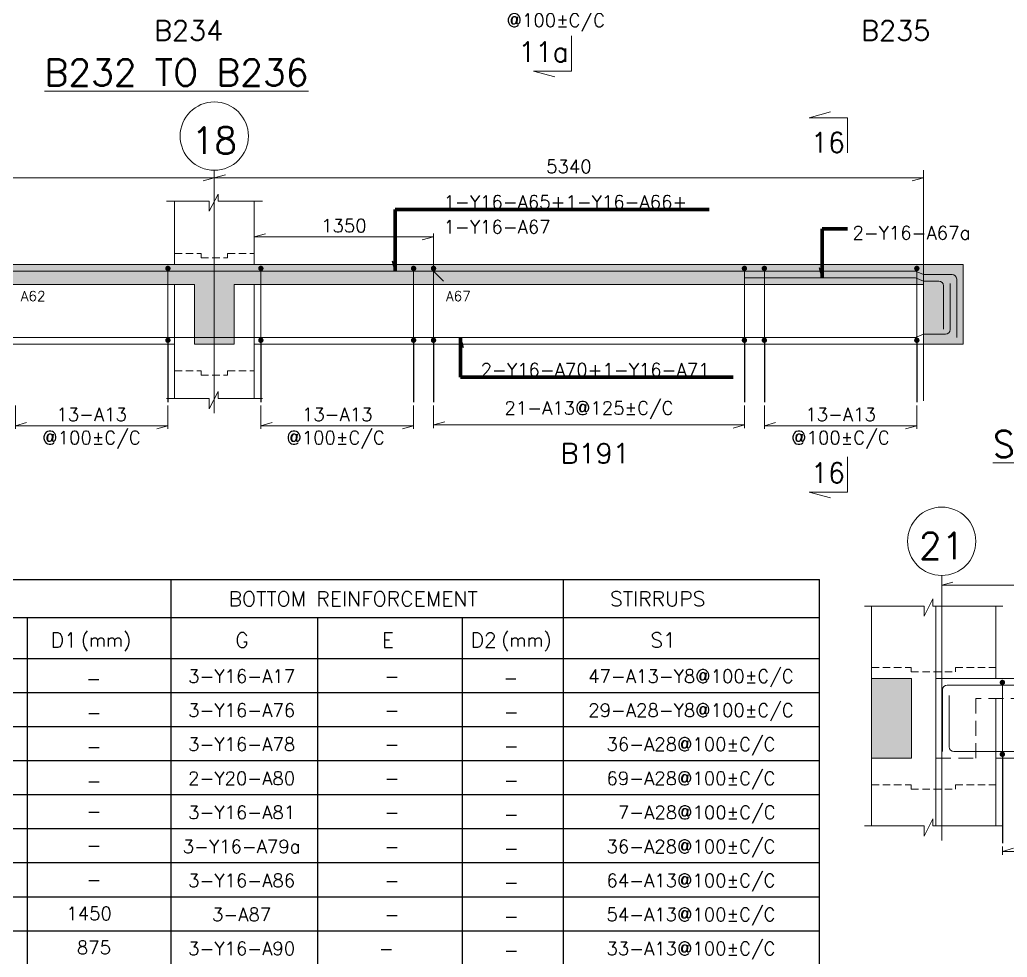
# Model space of a CAD drawing. Extents: x 875770 to 917820, y -160285 to -130585.
# Drawn here: x 889091 to 896526, y -152186 to -145132 of the extents above; entities that cross this region are included whole.
import ezdxf
from ezdxf.enums import TextEntityAlignment as Align
from ezdxf.lldxf.tags import DXFTag

# ---------------------------------------------------------------- set-up
doc = ezdxf.new("R2010")
doc.units = 0
doc.header["$LTSCALE"] = 450
doc.header["$MEASUREMENT"] = 0
doc.header["$PDMODE"] = 34
doc.header["$PDSIZE"] = 75
for name, pattern in [('( Hidden )', [0.375, 0.25, -0.125]), ('CENTER2', [1.125, 0.75, -0.125, 0.125, -0.125]), ('HIDDEN', [0.375, 0.25, -0.125])]:
    doc.linetypes.add(name, pattern=pattern)
for name, color, linetype, lineweight in [('2MM', 2, 'Continuous', 0), ('CIVIL', 3, 'Continuous', 0), ('CIVIL-GRID_NO_', 6, 'Continuous', 0), ('CIVILSHADE', 25, 'Continuous', 0), ('CVCJ', 2, 'Continuous', 0), ('CVELE', 4, 'Continuous', 0), ('CVTEXT', 3, 'Continuous', 0), ('CVTXT', 3, 'Continuous', 0), ('DIM', 2, 'Continuous', 0), ('GRID', 8, 'CENTER2', 0), ('MULLION', 4, 'Continuous', 0), ('REINFORCEMENT', 6, 'Continuous', 0), ('TEXT', 3, 'Continuous', 0)]:
    doc.layers.add(name, color=color, linetype=linetype, lineweight=lineweight)
doc.styles.add('ROAMNS', font='romans.shx', dxfattribs={"width": 0.8})
doc.styles.add('ROMANS', font='romans.shx', dxfattribs={"height": 150})
doc.styles.add('ROMANS_0', font='romans.shx')
doc.styles.get("Standard").update_dxf_attribs({"font": 'romans.shx'})
tags = doc.linetypes.add('( Dot )', pattern=[0.251, 0.001, -0.25]).pattern_tags.tags
tags[6:7] = [DXFTag(74, 4), DXFTag(75, 0), DXFTag(340, '0'), DXFTag(46, 1.0), DXFTag(50, 0.0), DXFTag(44, 0.0), DXFTag(45, 0.0)]
tags[4:5] = [DXFTag(74, 4), DXFTag(75, 0), DXFTag(340, '0'), DXFTag(46, 1.0), DXFTag(50, 0.0), DXFTag(44, 0.0), DXFTag(45, 0.0)]
tags = doc.linetypes.add('ACAD_ISO10W100', pattern=[18.5, 12, -3, 0.5, -3]).pattern_tags.tags
tags[10:11] = [DXFTag(74, 4), DXFTag(75, 0), DXFTag(340, '0'), DXFTag(46, 1.0), DXFTag(50, 0.0), DXFTag(44, 0.0), DXFTag(45, 0.0)]
tags[8:9] = [DXFTag(74, 4), DXFTag(75, 0), DXFTag(340, '0'), DXFTag(46, 1.0), DXFTag(50, 0.0), DXFTag(44, 0.0), DXFTag(45, 0.0)]
tags[6:7] = [DXFTag(74, 4), DXFTag(75, 0), DXFTag(340, '0'), DXFTag(46, 1.0), DXFTag(50, 0.0), DXFTag(44, 0.0), DXFTag(45, 0.0)]
tags[4:5] = [DXFTag(74, 4), DXFTag(75, 0), DXFTag(340, '0'), DXFTag(46, 1.0), DXFTag(50, 0.0), DXFTag(44, 0.0), DXFTag(45, 0.0)]
doc.dimstyles.new('CIVIL', dxfattribs={"dimtxt": 100, "dimasz": 0.31, "dimexe": 25, "dimexo": 25, "dimgap": 50, "dimtad": 1, "dimdec": 0, "dimlfac": 0.5, "dimzin": 0, "dimdsep": 46, "dimtxsty": 'ROMANS_0', "dimblk": 'TICK', "dimcen": 0.06, "dimclrd": 2, "dimclre": 2, "dimclrt": 3, "dimadec": 0, "dimazin": 0, "dimtfac": 1, "dimtdec": 0, "dimtofl": 0, "dimtmove": 0, "dimatfit": 3, "dimldrblk": 'TICK', "dimfxl": 1, "dimtolj": 1, "dimtzin": 0, "dimlwd": -1, "dimlwe": -1, "dimarcsym": 0})
doc.dimstyles.new('CIVIL_100', dxfattribs={"dimtxt": 100, "dimasz": 0.35, "dimexe": 25, "dimexo": 25, "dimgap": 35, "dimtad": 1, "dimdec": 0, "dimzin": 0, "dimdsep": 46, "dimtxsty": 'ROMANS_0', "dimblk": 'TICK', "dimcen": 0.5, "dimclrd": 256, "dimclre": 2, "dimclrt": 3, "dimadec": 0, "dimazin": 0, "dimtfac": 1, "dimtdec": 0, "dimtofl": 0, "dimtmove": 0, "dimatfit": 3, "dimldrblk": 'TICK', "dimfxl": 1, "dimtolj": 1, "dimtzin": 0, "dimlwd": -1, "dimlwe": -1, "dimarcsym": 0})

# ---------------------------------------------------------------- blocks, each defined once
blk = doc.blocks.new('TICK')
at = {"color": 2, "ltscale": 0.4}
blk.add_line((-150, 0), (-429, 0), dxfattribs=at)
at = {"color": 3, "linetype": 'ByBlock'}
for p, q in [((0, 0), (-241, -65)), ((-150, 0), (0, 0))]:
    blk.add_line(p, q, dxfattribs=at)
blk = doc.blocks.new('*D297')
at = {"layer": 'DEFPOINTS', "color": 0, "linetype": 'Continuous', "transparency": 16777216}
for p in [(890555.3, -146320.8), (890555.3, -146396.3), (895894.9, -146396.3)]:
    blk.add_point(p, dxfattribs=at)
at = {"layer": 'DIM', "color": 2, "linetype": 'Continuous', "transparency": 16777216}
for p, q in [((890555.3, -146371.3), (890555.3, -146295.8)), ((895894.9, -146371.3), (895894.9, -146295.8))]:
    blk.add_line(p, q, dxfattribs=at)
at = {"layer": 'DIM', "color": 0, "linetype": 'Continuous', "transparency": 16777216}
blk.add_line((895894.5, -146320.8), (890555.7, -146320.8), dxfattribs=at)
at = {"layer": 'DIM', "color": 0, "linetype": 'Continuous', "transparency": 16777216, "xscale": 0.3499999999999651, "yscale": 0.3499999999999651, "zscale": 0.3499999999999651, "rotation": 180}
blk.add_blockref('TICK', (890555.3, -146320.8), dxfattribs=at)
at = {"layer": 'DIM', "color": 0, "linetype": 'Continuous', "transparency": 16777216, "xscale": 0.3499999999999651, "yscale": 0.3499999999999651, "zscale": 0.3499999999999651}
blk.add_blockref('TICK', (895894.9, -146320.8), dxfattribs=at)
at = {"layer": 'DIM', "color": 3, "linetype": 'Continuous', "transparency": 16777216, "insert": (893225.1, -146235.8), "char_height": 100, "attachment_point": 5, "style": 'ROMANS_0'}
blk.add_mtext('\\A1;5340', dxfattribs=at)
blk = doc.blocks.new('*D298')
at = {"layer": 'DEFPOINTS', "color": 0, "linetype": 'Continuous', "transparency": 16777216}
for p in [(885615.3, -146320.8), (885615.3, -146396.3), (890555.3, -146396.3)]:
    blk.add_point(p, dxfattribs=at)
at = {"layer": 'DIM', "color": 2, "linetype": 'Continuous', "transparency": 16777216}
for p, q in [((885615.3, -146371.3), (885615.3, -146295.8)), ((890555.3, -146371.3), (890555.3, -146295.8))]:
    blk.add_line(p, q, dxfattribs=at)
at = {"layer": 'DIM', "color": 0, "linetype": 'Continuous', "transparency": 16777216}
blk.add_line((890555, -146320.8), (885615.7, -146320.8), dxfattribs=at)
at = {"layer": 'DIM', "color": 0, "linetype": 'Continuous', "transparency": 16777216, "xscale": 0.3499999999999651, "yscale": 0.3499999999999651, "zscale": 0.3499999999999651, "rotation": 180}
blk.add_blockref('TICK', (885615.3, -146320.8), dxfattribs=at)
at = {"layer": 'DIM', "color": 0, "linetype": 'Continuous', "transparency": 16777216, "xscale": 0.3499999999999651, "yscale": 0.3499999999999651, "zscale": 0.3499999999999651}
blk.add_blockref('TICK', (890555.3, -146320.8), dxfattribs=at)
at = {"layer": 'DIM', "color": 3, "linetype": 'Continuous', "transparency": 16777216, "insert": (888085.3, -146235.8), "char_height": 100, "attachment_point": 5, "style": 'ROMANS_0'}
blk.add_mtext('\\A1;4940', dxfattribs=at)
blk = doc.blocks.new('*D302')
at = {"layer": 'DEFPOINTS', "color": 0, "linetype": 'ByBlock', "transparency": 16777216}
for p in [(892206, -148008.6), (894546.7, -148008.6), (892206, -148181.2)]:
    blk.add_point(p, dxfattribs=at)
at = {"layer": 'DIM', "color": 2, "linetype": 'ByBlock', "transparency": 16777216}
for p, q in [((892206, -148033.6), (892206, -148206.2)), ((894546.7, -148033.6), (894546.7, -148206.2))]:
    blk.add_line(p, q, dxfattribs=at)
at = {"layer": 'DIM', "color": 0, "linetype": 'ByBlock', "transparency": 16777216}
blk.add_line((894546.4, -148181.2), (892206.3, -148181.2), dxfattribs=at)
at = {"layer": 'DIM', "color": 0, "linetype": 'ByBlock', "transparency": 16777216, "xscale": 0.349999999999965, "yscale": 0.349999999999965, "zscale": 0.349999999999965, "rotation": 180}
blk.add_blockref('TICK', (892206, -148181.2), dxfattribs=at)
at = {"layer": 'DIM', "color": 0, "linetype": 'ByBlock', "transparency": 16777216, "xscale": 0.349999999999965, "yscale": 0.349999999999965, "zscale": 0.349999999999965}
blk.add_blockref('TICK', (894546.7, -148181.2), dxfattribs=at)
blk = doc.blocks.new('*D303')
at = {"layer": 'DEFPOINTS', "color": 0, "linetype": 'ByBlock', "transparency": 16777216}
for p in [(894696.7, -148008.6), (895844.9, -148008.6), (895844.9, -148186.3)]:
    blk.add_point(p, dxfattribs=at)
at = {"layer": 'DIM', "color": 2, "linetype": 'ByBlock', "transparency": 16777216}
for p, q in [((894696.7, -148033.6), (894696.7, -148211.3)), ((895844.9, -148033.6), (895844.9, -148211.3))]:
    blk.add_line(p, q, dxfattribs=at)
at = {"layer": 'DIM', "color": 0, "linetype": 'ByBlock', "transparency": 16777216}
blk.add_line((894697.1, -148186.3), (895844.5, -148186.3), dxfattribs=at)
at = {"layer": 'DIM', "color": 0, "linetype": 'ByBlock', "transparency": 16777216, "xscale": 0.349999999999965, "yscale": 0.349999999999965, "zscale": 0.349999999999965, "rotation": 180}
blk.add_blockref('TICK', (894696.7, -148186.3), dxfattribs=at)
at = {"layer": 'DIM', "color": 0, "linetype": 'ByBlock', "transparency": 16777216, "xscale": 0.349999999999965, "yscale": 0.349999999999965, "zscale": 0.349999999999965}
blk.add_blockref('TICK', (895844.9, -148186.3), dxfattribs=at)
blk = doc.blocks.new('*D304')
at = {"layer": 'DEFPOINTS', "color": 0, "linetype": 'ByBlock', "transparency": 16777216}
for p in [(890906, -148008.6), (892056, -148008.6), (890906, -148186.3)]:
    blk.add_point(p, dxfattribs=at)
at = {"layer": 'DIM', "color": 2, "linetype": 'ByBlock', "transparency": 16777216}
for p, q in [((890906, -148033.6), (890906, -148211.3)), ((892056, -148033.6), (892056, -148211.3))]:
    blk.add_line(p, q, dxfattribs=at)
at = {"layer": 'DIM', "color": 0, "linetype": 'ByBlock', "transparency": 16777216}
blk.add_line((892055.6, -148186.3), (890906.3, -148186.3), dxfattribs=at)
at = {"layer": 'DIM', "color": 0, "linetype": 'ByBlock', "transparency": 16777216, "xscale": 0.349999999999965, "yscale": 0.349999999999965, "zscale": 0.349999999999965, "rotation": 180}
blk.add_blockref('TICK', (890906, -148186.3), dxfattribs=at)
at = {"layer": 'DIM', "color": 0, "linetype": 'ByBlock', "transparency": 16777216, "xscale": 0.349999999999965, "yscale": 0.349999999999965, "zscale": 0.349999999999965}
blk.add_blockref('TICK', (892056, -148186.3), dxfattribs=at)
blk = doc.blocks.new('*D307')
at = {"layer": 'DEFPOINTS', "color": 0, "linetype": 'ByBlock', "transparency": 16777216}
for p in [(889057.9, -148008.6), (890206, -148008.6), (890206, -148186.3)]:
    blk.add_point(p, dxfattribs=at)
at = {"layer": 'DIM', "color": 2, "linetype": 'ByBlock', "transparency": 16777216}
for p, q in [((889057.9, -148033.6), (889057.9, -148211.3)), ((890206, -148033.6), (890206, -148211.3))]:
    blk.add_line(p, q, dxfattribs=at)
at = {"layer": 'DIM', "color": 0, "linetype": 'ByBlock', "transparency": 16777216}
blk.add_line((889058.2, -148186.3), (890205.6, -148186.3), dxfattribs=at)
at = {"layer": 'DIM', "color": 0, "linetype": 'ByBlock', "transparency": 16777216, "xscale": 0.349999999999965, "yscale": 0.349999999999965, "zscale": 0.349999999999965, "rotation": 180}
blk.add_blockref('TICK', (889057.9, -148186.3), dxfattribs=at)
at = {"layer": 'DIM', "color": 0, "linetype": 'ByBlock', "transparency": 16777216, "xscale": 0.349999999999965, "yscale": 0.349999999999965, "zscale": 0.349999999999965}
blk.add_blockref('TICK', (890206, -148186.3), dxfattribs=at)
blk = doc.blocks.new('*D293')
at = {"layer": 'DEFPOINTS', "color": 0, "linetype": 'Continuous', "transparency": 16777216}
for p in [(890856, -146766.1), (890856, -146918.7), (892206, -147023.1)]:
    blk.add_point(p, dxfattribs=at)
at = {"layer": 'DIM', "color": 2, "linetype": 'Continuous', "transparency": 16777216}
for p, q in [((890856, -146893.7), (890856, -146741.1)), ((892206, -146998.1), (892206, -146741.1))]:
    blk.add_line(p, q, dxfattribs=at)
at = {"layer": 'DIM', "color": 0, "linetype": 'Continuous', "transparency": 16777216}
blk.add_line((892205.6, -146766.1), (890856.3, -146766.1), dxfattribs=at)
at = {"layer": 'DIM', "color": 0, "linetype": 'Continuous', "transparency": 16777216, "xscale": 0.3499999999999651, "yscale": 0.3499999999999651, "zscale": 0.3499999999999651, "rotation": 180}
blk.add_blockref('TICK', (890856, -146766.1), dxfattribs=at)
at = {"layer": 'DIM', "color": 0, "linetype": 'Continuous', "transparency": 16777216, "xscale": 0.3499999999999651, "yscale": 0.3499999999999651, "zscale": 0.3499999999999651}
blk.add_blockref('TICK', (892206, -146766.1), dxfattribs=at)
at = {"layer": 'DIM', "color": 3, "linetype": 'Continuous', "transparency": 16777216, "insert": (891531, -146681.1), "char_height": 100, "attachment_point": 5, "style": 'ROMANS_0'}
blk.add_mtext('\\A1;1350', dxfattribs=at)
blk = doc.blocks.new('*D336')
at = {"layer": 'DEFPOINTS', "color": 0, "linetype": 'Continuous', "transparency": 16777216}
for p in [(897997, -149386.2), (896032, -149461.8), (897997, -149461.8)]:
    blk.add_point(p, dxfattribs=at)
at = {"layer": 'DIM', "color": 2, "linetype": 'Continuous', "transparency": 16777216}
for p, q in [((896032, -149436.8), (896032, -149361.2)), ((897997, -149436.8), (897997, -149361.2))]:
    blk.add_line(p, q, dxfattribs=at)
at = {"layer": 'DIM', "color": 0, "linetype": 'Continuous', "transparency": 16777216}
blk.add_line((896032.3, -149386.2), (897996.6, -149386.2), dxfattribs=at)
at = {"layer": 'DIM', "color": 0, "linetype": 'Continuous', "transparency": 16777216, "xscale": 0.3499999999999651, "yscale": 0.3499999999999651, "zscale": 0.3499999999999651, "rotation": 180}
blk.add_blockref('TICK', (896032, -149386.2), dxfattribs=at)
at = {"layer": 'DIM', "color": 0, "linetype": 'Continuous', "transparency": 16777216, "xscale": 0.3499999999999651, "yscale": 0.3499999999999651, "zscale": 0.3499999999999651}
blk.add_blockref('TICK', (897997, -149386.2), dxfattribs=at)
at = {"layer": 'DIM', "color": 3, "linetype": 'Continuous', "transparency": 16777216, "insert": (897014.5, -149301.2), "char_height": 100, "attachment_point": 5, "style": 'ROMANS_0'}
blk.add_mtext('\\A1;1965', dxfattribs=at)
blk = doc.blocks.new('*D338')
at = {"layer": 'DEFPOINTS', "color": 0, "linetype": 'ByBlock', "transparency": 16777216}
for p in [(896488.8, -151328.1), (897697, -151328.1), (897697, -151389.6)]:
    blk.add_point(p, dxfattribs=at)
at = {"layer": 'DIM', "color": 2, "linetype": 'ByBlock', "transparency": 16777216}
for p, q in [((896488.8, -151353.1), (896488.8, -151414.6)), ((897697, -151353.1), (897697, -151414.6))]:
    blk.add_line(p, q, dxfattribs=at)
at = {"layer": 'DIM', "color": 0, "linetype": 'ByBlock', "transparency": 16777216}
blk.add_line((896489.1, -151389.6), (897696.6, -151389.6), dxfattribs=at)
at = {"layer": 'DIM', "color": 0, "linetype": 'ByBlock', "transparency": 16777216, "xscale": 0.349999999999965, "yscale": 0.349999999999965, "zscale": 0.349999999999965, "rotation": 180}
blk.add_blockref('TICK', (896488.8, -151389.6), dxfattribs=at)
at = {"layer": 'DIM', "color": 0, "linetype": 'ByBlock', "transparency": 16777216, "xscale": 0.349999999999965, "yscale": 0.349999999999965, "zscale": 0.349999999999965}
blk.add_blockref('TICK', (897697, -151389.6), dxfattribs=at)
at = {"layer": 'DIM', "color": 3, "linetype": 'ByBlock', "transparency": 16777216, "insert": (897092.9, -151304.6), "char_height": 100, "attachment_point": 5, "style": 'ROMANS_0'}
blk.add_mtext('\\A1;10-Y13-A13', dxfattribs=at)

msp = doc.modelspace()

# ---------------------------------------------------------------- hatches: boundary and pattern name
at = {"layer": 'CIVILSHADE', "ltscale": 0.2}
for points in [[(890405.3, -147573.08), (890405.3, -147123.08), (888156.9, -147123.08), (888156.9, -147573.08), (887856.9, -147573.08), (887856.9, -147123.08), (885772.51, -147123.08), (885772.51, -147573.08), (885472.51, -147573.08), (885472.51, -146973.08), (896194.85, -146973.08), (896194.85, -147573.08), (895894.85, -147573.08), (895894.85, -147123.08), (890705.3, -147123.08), (890705.3, -147573.08)], [(895503.98, -150688.85), (895503.98, -150088.85), (895803.98, -150088.85), (895803.98, -150688.85)]]:
    msp.add_hatch(color=25, dxfattribs=at).paths.add_polyline_path(points)

# ---------------------------------------------------------------- linework, layer by layer
at = {"color": 1, "linetype": '( Dot )', "ltscale": 0.5}
for p, q in [((890205.96, -147543.36), (890205.96, -148008.6)), ((890905.96, -147543.36), (890905.96, -148008.6)), ((892055.96, -147543.36), (892055.96, -148008.6)), ((892205.96, -147543.36), (892205.96, -148008.6)), ((894546.75, -147543.36), (894546.75, -148008.6)), ((894696.75, -147543.36), (894696.75, -148008.6)), ((895844.85, -147543.36), (895844.85, -148008.6)), ((896488.79, -150659.13), (896488.79, -151328.1))]:
    msp.add_line(p, q, dxfattribs=at)
at = {"layer": '2MM', "color": 2, "lineweight": -2, "ltscale": 0.5}
for p, q in [((890230.3, -156129.79), (890230.3, -149344.21)), ((893185.42, -156129.79), (893185.42, -149344.21)), ((889149.47, -156129.79), (889149.47, -149629.97)), ((891333.72, -156129.79), (891333.72, -149629.97)), ((892424.61, -156129.79), (892424.61, -149629.97))]:
    msp.add_line(p, q, dxfattribs=at)
at = {"layer": '2MM', "color": 6, "lineweight": -2, "ltscale": 0.5}
for q in [(895111.92, -149344.21), (895111.92, -149629.97)]:
    msp.add_line((895111.92, -156129.79), q, dxfattribs=at)
at = {"layer": 'CIVIL', "color": 3, "ltscale": 0.666667}
for p, q in [((890255.96, -146497.24), (890255.96, -146973.08)), ((890855.96, -146497.24), (890855.96, -146973.08)), ((896194.85, -146973.08), (885472.51, -146973.08)), ((890255.96, -147123.08), (890255.96, -147982.95)), ((890855.96, -147123.08), (890855.96, -147982.95)), ((888156.9, -147573.08), (890255.96, -147573.08)), ((895894.85, -147573.08), (890855.96, -147573.08)), ((895503.98, -149544.07), (895503.98, -150088.85)), ((895988.79, -149544.07), (895988.79, -150248.13)), ((896438.79, -149544.07), (896438.79, -150088.85)), ((895503.98, -150088.85), (895503.98, -151198.61)), ((895988.79, -150088.85), (898246.98, -150088.85)), ((895988.79, -150238.85), (895988.79, -151198.61)), ((896438.79, -150238.85), (896438.79, -151198.61)), ((897746.98, -150688.85), (896438.79, -150688.85))]:
    msp.add_line(p, q, dxfattribs=at)
at = {"layer": 'CIVIL', "color": 3, "linetype": 'Continuous'}
for p, q in [((890405.3, -147123.08), (888156.9, -147123.08)), ((890855.96, -147123.08), (890705.3, -147123.08)), ((895894.85, -147123.08), (890705.3, -147123.08))]:
    msp.add_line(p, q, dxfattribs=at)
at = {"layer": 'CIVIL', "color": 3, "linetype": 'Continuous', "ltscale": 0.666667}
msp.add_line((895803.98, -150088.85), (895503.98, -150088.85), dxfattribs=at)
at = {"layer": 'CIVIL', "color": 3, "linetype": 'Continuous', "ltscale": 0.515407}
msp.add_line((895803.98, -150688.85), (895803.98, -150088.85), dxfattribs=at)
at = {"layer": 'CIVIL', "color": 3, "linetype": '( Hidden )'}
msp.add_line((897846.98, -150238.85), (896288.79, -150238.85), dxfattribs=at)
at = {"layer": 'CIVIL', "color": 2, "ltscale": 0.333333, "flags": 128}
for points in [[(890194.6, -146497.24), (890516.83, -146497.24), (890516.83, -146573.3), (890583.88, -146443.56), (890583.88, -146497.24), (890918.16, -146497.24)], [(890194.6, -147982.95), (890516.83, -147982.95), (890516.83, -148059.01), (890583.88, -147929.26), (890583.88, -147982.95), (890918.16, -147982.95)], [(895451.04, -149544.07), (895898.96, -149544.07), (895898.96, -149620.13), (895966.01, -149490.38), (895966.01, -149544.07), (896492.65, -149544.07)], [(895451.04, -151198.61), (895898.96, -151198.61), (895898.96, -151274.66), (895966.01, -151144.92), (895966.01, -151198.61), (896492.65, -151198.61)]]:
    msp.add_lwpolyline(points, dxfattribs=at)
at = {"layer": 'CIVIL', "color": 3, "linetype": 'Continuous', "ltscale": 0.666667, "flags": 128}
for points in [[(896194.85, -146973.08), (896194.85, -147573.08), (895894.85, -147573.08), (895894.85, -147123.08)], [(890705.3, -147123.08), (890705.3, -147573.08), (890405.3, -147573.08), (890405.3, -147123.08)], [(895503.98, -150088.85), (895503.98, -150688.85), (895803.98, -150688.85), (895803.98, -150088.85)]]:
    msp.add_lwpolyline(points, dxfattribs=at)
at = {"layer": 'CIVIL', "color": 3, "linetype": '( Hidden )'}
msp.add_lwpolyline([(895988.79, -150088.85), (895988.79, -150688.85), (896288.79, -150688.85), (896288.79, -150238.85)], dxfattribs=at)
at = {"layer": 'CIVIL-GRID_NO_', "color": 6, "ltscale": 0.714288}
for centre in [(890555.3, -146007.29), (896031.98, -149056.47)]:
    msp.add_circle(centre, 257.14, dxfattribs=at)
at = {"layer": 'CVCJ', "color": 2, "linetype": 'HIDDEN', "ltscale": 0.5}
for points in [[(890255.96, -146889.74), (890455.3, -146889.74), (890455.3, -146923.08), (890655.3, -146923.08), (890655.3, -146889.74), (890855.96, -146889.74)], [(890255.96, -147773.08), (890455.3, -147773.08), (890455.3, -147806.41), (890655.3, -147806.41), (890655.3, -147773.08), (890855.96, -147773.08)], [(895503.98, -150005.51), (895801.96, -150005.51), (895801.96, -150038.85), (896134.87, -150038.85), (896134.87, -150005.51), (896438.79, -150005.51)], [(895503.98, -150888.85), (895801.96, -150888.85), (895801.96, -150922.18), (896134.87, -150922.18), (896134.87, -150888.85), (896438.79, -150888.85)]]:
    msp.add_lwpolyline(points, dxfattribs=at)
at = {"layer": 'CVELE', "color": 6, "ltscale": 0.5, "flags": 128}
for points in [[(893245.66, -145253.72), (893245.66, -145518.17), (892957.56, -145518.17), (893118.55, -145561.3)], [(895323.17, -146133.05), (895323.17, -145868.61), (895035.06, -145868.61), (895196.05, -145825.47)], [(895323.17, -148421.75), (895323.17, -148686.2), (895035.06, -148686.2), (895196.05, -148729.33)]]:
    msp.add_lwpolyline(points, dxfattribs=at)
at = {"layer": 'CVTXT', "color": 6, "lineweight": -2, "ltscale": 0.5}
for p, q in [((877603.67, -149344.21), (895111.92, -149344.21)), ((885583.24, -149629.97), (895111.92, -149629.97)), ((877603.67, -149937.97), (895111.92, -149937.97))]:
    msp.add_line(p, q, dxfattribs=at)
at = {"layer": 'CVTXT', "color": 1, "lineweight": -2, "ltscale": 0.5}
for p, q in [((877603.67, -150194.08), (895111.92, -150194.08)), ((877603.67, -150194.08), (895111.92, -150194.08)), ((877603.67, -150450.18), (895111.92, -150450.18)), ((877603.67, -150706.28), (895111.92, -150706.28)), ((877603.67, -150962.38), (895111.92, -150962.38)), ((877603.67, -151218.48), (895111.92, -151218.48)), ((877603.67, -151474.58), (895111.92, -151474.58)), ((877603.67, -151730.69), (895111.92, -151730.69)), ((877603.67, -151986.79), (895111.92, -151986.79))]:
    msp.add_line(p, q, dxfattribs=at)
at = {"layer": 'GRID', "color": 8, "linetype": 'ACAD_ISO10W100', "ltscale": 0.05}
for p, q in [((890555.3, -148092.85), (890555.3, -146264.55)), ((895894.85, -148000.29), (895894.85, -146264.55)), ((896031.98, -151308.5), (896031.98, -149313.61))]:
    msp.add_line(p, q, dxfattribs=at)
at = {"layer": 'REINFORCEMENT', "linetype": 'ByBlock'}
for p, q in [((878075.44, -147023.08), (895834.58, -147023.08)), ((890205.96, -147543.36), (890205.96, -147002.79)), ((890905.96, -147543.36), (890905.96, -147002.79)), ((892055.96, -147543.36), (892055.96, -147002.79)), ((892205.96, -147543.36), (892205.96, -147002.79)), ((892205.96, -147023.08), (892280.96, -147098.08)), ((894546.75, -147543.36), (894546.75, -147002.79)), ((894696.75, -147543.36), (894696.75, -147002.79)), ((895894.85, -147048.19), (895834.58, -147023.08)), ((895844.85, -147543.36), (895844.85, -147002.79)), ((896109.85, -147048.19), (895894.85, -147048.19)), ((894544.85, -147073.08), (895834.58, -147073.08)), ((895894.85, -147098.19), (895834.58, -147073.08)), ((896009.85, -147098.19), (895894.85, -147098.19)), ((895894.85, -147497.96), (895834.58, -147523.08)), ((896059.85, -147497.96), (895894.85, -147497.96)), ((878075.44, -147523.08), (895834.58, -147523.08)), ((896073.79, -150138.85), (902765.17, -150138.85)), ((896488.79, -150659.13), (896488.79, -150118.56)), ((896123.79, -150638.85), (902765.17, -150638.85))]:
    msp.add_line(p, q, dxfattribs=at)
at = {"layer": 'REINFORCEMENT', "ltscale": 0.5}
for p, q in [((896044.85, -147133.19), (896044.85, -147461.22)), ((896094.85, -147116.17), (896094.85, -147462.96)), ((896144.85, -147083.19), (896144.85, -147523.08)), ((896038.79, -150173.85), (896038.79, -150638.85)), ((896088.79, -150217.15), (896088.79, -150603.85))]:
    msp.add_line(p, q, dxfattribs=at)
at = {"layer": 'REINFORCEMENT', "ltscale": 0.125, "const_width": 20.25, "flags": 128}
for points in [[(890216.08, -147002.79, -1), (890195.83, -147002.79, -1), (890216.08, -147002.79)], [(890895.83, -147002.79, 1), (890916.08, -147002.79, 1), (890895.83, -147002.79)], [(892045.83, -147002.79, 1), (892066.08, -147002.79, 1), (892045.83, -147002.79)], [(892195.83, -147002.79, 1), (892216.08, -147002.79, 1), (892195.83, -147002.79)], [(894556.87, -147002.79, -1), (894536.62, -147002.79, -1), (894556.87, -147002.79)], [(894706.87, -147002.79, -1), (894686.62, -147002.79, -1), (894706.87, -147002.79)], [(895854.98, -147002.79, -1), (895834.73, -147002.79, -1), (895854.98, -147002.79)], [(890216.08, -147543.36, 1), (890195.83, -147543.36, 1), (890216.08, -147543.36)], [(890895.83, -147543.36, -1), (890916.08, -147543.36, -1), (890895.83, -147543.36)], [(892045.83, -147543.36, -1), (892066.08, -147543.36, -1), (892045.83, -147543.36)], [(892195.83, -147543.36, -1), (892216.08, -147543.36, -1), (892195.83, -147543.36)], [(894556.87, -147543.36, 1), (894536.62, -147543.36, 1), (894556.87, -147543.36)], [(894706.87, -147543.36, 1), (894686.62, -147543.36, 1), (894706.87, -147543.36)], [(895854.98, -147543.36, 1), (895834.73, -147543.36, 1), (895854.98, -147543.36)], [(896478.66, -150118.56, 1), (896498.91, -150118.56, 1), (896478.66, -150118.56)], [(896478.66, -150659.13, -1), (896498.91, -150659.13, -1), (896478.66, -150659.13)]]:
    msp.add_lwpolyline(points, format="xyb", dxfattribs=at)
at = {"layer": 'REINFORCEMENT', "linetype": 'ByBlock', "extrusion": (0, 0, -1)}
msp.add_arc((-896109.85, -147083.19), 35, 90, 180, dxfattribs=at)
at = {"layer": 'REINFORCEMENT', "linetype": 'ByBlock'}
for centre, start, end in [((896109.85, -147083.19), 0, 90), ((896009.85, -147133.19), 0, 90), ((896059.85, -147462.96), 270, 0), ((896073.79, -150173.85), 90, 180), ((896123.79, -150603.85), 180, 270)]:
    msp.add_arc(centre, 35, start, end, dxfattribs=at)

# ---------------------------------------------------------------- texts
at = {"layer": 'CIVIL-GRID_NO_', "color": 6}
for s, insert, char_height, attachment_point, line_spacing_factor in [('11a', (892844.66, -145298.26), 150, 1, 0.671999), ('18', (890555.3, -146040.62), 200, 5, 0.6), ('16', (895047.33, -146129.61), 150, 7, 0.671999), ('16', (895047.33, -148466.29), 150, 1, 0.671999), ('21', (896031.98, -149089.8), 200, 5, 0.6)]:
    msp.add_mtext(s, dxfattribs=dict(at, insert=insert, char_height=char_height, attachment_point=attachment_point, line_spacing_factor=line_spacing_factor))
at = {"layer": 'CVTEXT', "lineweight": -2, "style": 'ROMANS'}
for p in [(889551.03, -149848.86), (892716.75, -149848.86)]:
    msp.add_text('(mm)', height=100, dxfattribs=at).set_placement(p)
at = {"layer": 'CVTEXT', "color": 3, "lineweight": -2, "style": 'ROMANS'}
for s, p in [('3-Y16-A17', (890761.03, -150121.74)), ('47-A13-Y8@100±C/C', (894144.36, -150121.74)), ('-', (889646.2, -150139.89)), ('-', (891892.38, -150121.74)), ('-', (892788.28, -150134.98)), ('29-A28-Y8@100±C/C', (894144.36, -150377.84)), ('3-Y16-A76', (890761.03, -150377.84)), ('-', (891892.38, -150377.84)), ('-', (889649.35, -150396)), ('-', (892791.43, -150391.08)), ('3-Y16-A78', (890761.03, -150633.94)), ('36-A28@100±C/C', (894144.36, -150633.94)), ('-', (889649.35, -150652.1)), ('-', (891892.38, -150633.94)), ('-', (892791.43, -150647.18)), ('69-A28@100±C/C', (894144.36, -150890.04)), ('2-Y20-A80', (890761.03, -150890.04)), ('-', (891892.38, -150890.04)), ('-', (889649.35, -150908.2)), ('-', (892791.43, -150903.28)), ('3-Y16-A81', (890761.03, -151146.14)), ('7-A28@100±C/C', (894188.21, -151146.14)), ('-', (889649.35, -151138.45)), ('-', (891892.38, -151146.14)), ('-', (892791.43, -151159.39)), ('3-Y16-A79a', (890761.03, -151402.24)), ('36-A28@100±C/C', (894144.36, -151402.24)), ('-', (889649.35, -151394.55)), ('-', (891892.38, -151402.24)), ('-', (892791.43, -151415.49)), ('3-Y16-A86', (890761.03, -151658.35)), ('64-A13@100±C/C', (894144.36, -151658.35)), ('-', (889649.35, -151650.65)), ('-', (891892.38, -151658.35)), ('-', (892791.43, -151671.59)), ('1450', (889612.59, -151906.75)), ('3-A87', (890761.03, -151914.45)), ('54-A13@100±C/C', (894144.36, -151914.45)), ('-', (891892.38, -151914.45)), ('-', (892791.43, -151927.69)), ('875', (889649.35, -152162.86)), ('3-Y16-A90', (890761.03, -152170.55)), ('33-A13@100±C/C', (894144.36, -152170.55)), ('-', (891850.55, -152170.55)), ('-', (892791.43, -152183.79))]:
    msp.add_text(s, height=100, dxfattribs=at).set_placement(p, align=Align.CENTER)
at = {"layer": 'CVTXT', "color": 6, "lineweight": -2, "style": 'ROAMNS'}
for s, p in [('BOTTOM REINFORCEMENT', (890663.02, -149545.58)), ('STIRRUPS', (893534.61, -149545.58)), ('D1', (889323.95, -149856.37)), ('G', (890713.88, -149856.37)), ('E', (891816.28, -149856.37)), ('D2', (892484.32, -149856.37)), ('S1', (893838.43, -149856.37))]:
    msp.add_text(s, height=112.5, dxfattribs=at).set_placement(p)
at = {"layer": 'DIM', "color": 3, "linetype": 'ByBlock', "char_height": 100, "attachment_point": 5, "style": 'ROMANS_0'}
for s, insert in [('\\A1;21-A13@125±C/C', (893376.35, -148070)), ('\\A1;13-A13', (889631.91, -148101.25)), ('\\A1;13-A13', (891480.96, -148101.25)), ('\\A1;13-A13', (895270.8, -148101.25))]:
    msp.add_mtext(s, dxfattribs=dict(at, insert=insert))
at = {"layer": 'MULLION', "color": 3}
for s, insert, char_height, attachment_point, line_spacing_factor in [('@100±C/C', (893497.39, -145218.88), 100, 9, 0.8), ('1-Y16-A65+1-Y16-A66+', (892281.93, -146553.09), 100, 7, 0.8), ('1-Y16-A67', (892281.93, -146740.54), 100, 7, 0.8), ('2-Y16-A67a', (895360.18, -146784.98), 100, 7, 0.8), ('A62', (889284.68, -147173.39), 75, 3, 1.066666), ('A67', (892485.99, -147173.39), 75, 3, 1.066666), ('2-Y16-A70+1-Y16-A71', (892560.86, -147815.81), 100, 7, 0.8), ('@100±C/C', (890001.51, -148359.78), 100, 9, 0.8), ('@100±C/C', (891098.01, -148359.78), 100, 7, 0.8), ('@100±C/C', (895640.41, -148359.78), 100, 9, 0.8)]:
    msp.add_mtext(s, dxfattribs=dict(at, insert=insert, char_height=char_height, attachment_point=attachment_point, line_spacing_factor=line_spacing_factor))
at = {"layer": 'TEXT', "color": 6, "attachment_point": 7, "style": 'ROMANS'}
for s, insert, char_height, line_spacing_factor in [('B234', (890101.79, -145287.59), 150, 0.8), ('B235', (895425.4, -145287.59), 150, 0.8), ('\\LB232 TO B236', (889276.13, -145628.87), 200, 0.634132), ('\\H1x;\\W0.950002;\\LSECTION 14-14', (896418.1, -148426.02), 199.9995, 0.600002), ('B191', (893162.57, -148469.39), 150, 0.8)]:
    msp.add_mtext(s, dxfattribs=dict(at, insert=insert, char_height=char_height, line_spacing_factor=line_spacing_factor))

# ---------------------------------------------------------------- dimensions: what is measured, and where the dimension line sits
at = {"layer": 'DIM', "linetype": 'Continuous'}
for base, p1, p2, picture, middle in [((885615.3, -146320.78), (890555.3, -146396.33), (885615.3, -146396.33), '*D298', (888085.3, -146235.78)), ((890555.3, -146320.78), (895894.85, -146396.33), (890555.3, -146396.33), '*D297', (893225.08, -146235.78)), ((890855.96, -146766.13), (892205.96, -147023.08), (890855.96, -146918.71), '*D293', (891530.96, -146681.13))]:
    dim = msp.add_linear_dim(base=base, p1=p1, p2=p2, angle=180, dimstyle='CIVIL_100', override={"dimtxt": 100, "dimasz": 0.35, "dimexe": 25, "dimexo": 25, "dimgap": 35, "dimcen": 0.5, "dimclrd": 0, "dimlwe": 65535}, dxfattribs=at)
    dim.commit()
    dim.dimension.update_dxf_attribs({"geometry": picture, "text_midpoint": middle})
at = {"layer": 'DIM', "linetype": 'ByBlock'}
for base, p1, p2, text, picture, middle in [((890205.96, -148186.25), (889057.85, -148008.6), (890205.96, -148008.6), ' ', '*D307', (889631.91, -148186.25)), ((895844.85, -148186.25), (894696.75, -148008.6), (895844.85, -148008.6), ' ', '*D303', (895270.8, -148186.25)), ((897696.98, -151389.62), (896488.79, -151328.1), (897696.98, -151328.1), '10-Y13-A13', '*D338', (897092.88, -151304.62))]:
    dim = msp.add_linear_dim(base=base, p1=p1, p2=p2, text=text, dimstyle='CIVIL_100', override={"dimtxt": 100, "dimasz": 0.35, "dimexe": 25, "dimexo": 25, "dimgap": 35, "dimcen": 0.5, "dimclrd": 0, "dimlwe": 65535}, dxfattribs=at)
    dim.commit()
    dim.dimension.update_dxf_attribs({"geometry": picture, "text_midpoint": middle})
for base, p1, p2, picture, middle in [((890905.96, -148186.25), (892055.96, -148008.6), (890905.96, -148008.6), '*D304', (891480.96, -148186.25)), ((892205.96, -148181.19), (894546.75, -148008.6), (892205.96, -148008.6), '*D302', (893376.35, -148181.19))]:
    dim = msp.add_linear_dim(base=base, p1=p1, p2=p2, angle=180, text=' ', dimstyle='CIVIL_100', override={"dimtxt": 100, "dimasz": 0.35, "dimexe": 25, "dimexo": 25, "dimgap": 35, "dimcen": 0.5, "dimclrd": 0, "dimlwe": 65535}, dxfattribs=at)
    dim.commit()
    dim.dimension.update_dxf_attribs({"geometry": picture, "text_midpoint": middle})
at = {"layer": 'DIM', "linetype": 'Continuous'}
dim = msp.add_linear_dim(base=(897996.98, -149386.21), p1=(896031.98, -149461.76), p2=(897996.98, -149461.76), dimstyle='CIVIL_100', override={"dimtxt": 100, "dimasz": 0.35, "dimexe": 25, "dimexo": 25, "dimgap": 35, "dimcen": 0.5, "dimclrd": 0, "dimlwe": 65535}, dxfattribs=at)
dim.commit()
dim.dimension.update_dxf_attribs({"geometry": '*D336', "text_midpoint": (897014.48, -149301.21)})

# ---------------------------------------------------------------- leaders
at = {"layer": 'DIM', "ltscale": 0.4}
for points in [[(891917.3, -147023.08), (891917.3, -146559.56), (894281.83, -146559.56)], [(895132.99, -147073.08), (895132.99, -146705.52), (895322.74, -146705.52)], [(892409.4, -147523.08), (892409.4, -147822.27), (894461.48, -147822.27)]]:
    msp.add_leader(points, dimstyle='CIVIL', override={"dimscale": 1, "dimtxt": 100, "dimasz": 0.31, "dimgap": 50, "dimlfac": 0.75, "dimtxsty": 'ROMANS_0', "dimclrd": 0, "dimldrblk": 'TICK', "dimfxl": 100, "dimlwd": 65534, "dimarcsym": 1}, dxfattribs=at)

doc.saveas('drawing.dxf')
